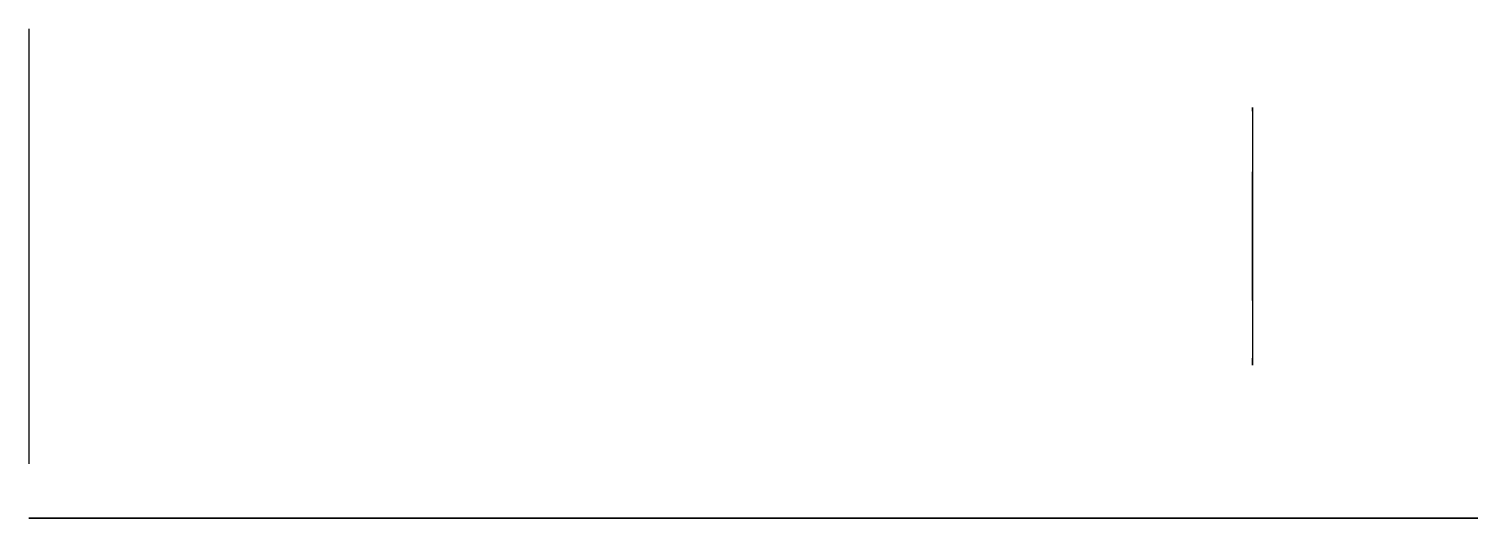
# Model space of a CAD drawing. Header units: inches. Extents: x -3 to 177, y 0 to 61.
import ezdxf

# ---------------------------------------------------------------- set-up
doc = ezdxf.new("R2010")
doc.units = ezdxf.units.IN
doc.header["$MEASUREMENT"] = 0

msp = doc.modelspace()

# ---------------------------------------------------------------- linework, layer by layer
at = {"extrusion": (-1, 0, 0)}
for p, q in [((-2.58, 60.75, -0.12), (-2.58, 6.75, -0.12)), ((-2.58, 48.3, -0.12), (-2.58, 46.05, 22.02)), ((-2.58, 46.05, 22.02), (-2.58, 42.57, 22.02)), ((-2.58, 42.57, 22.02), (-2.58, 42.57, 44.39)), ((-2.58, 42.57, 44.39), (-2.58, 28.13, 44.39)), ((-2.58, 28.13, 44.39), (-2.58, 28.13, 26.67)), ((-2.58, 28.13, 26.67), (-2.58, 28.13, 24.32)), ((-2.58, 28.13, 24.32), (-2.58, 23.8, 24.32)), ((-2.58, 23.8, 24.32), (-2.58, 23.8, -0.12))]:
    msp.add_line(p, q, dxfattribs=at)
at = {"extrusion": (1, 0, 0)}
msp.add_line((149.42, 19, 55.88), (149.42, 19, 59.88), dxfattribs=at)
at = {"extrusion": (0, -1, 0)}
for p, q in [((-2.58, 0, -0.12), (177.42, 0, -0.12)), ((-2.44, 0, 31.92), (-2.58, 0, -0.12)), ((1.42, 0, 30.88), (-2.44, 0, 31.92)), ((1.42, 0, 47.88), (1.42, 0, 30.88)), ((149.42, 0, 30.88), (29.42, 0, 30.88)), ((29.42, 0, 30.88), (29.42, 0, 75.88)), ((29.42, 0, 75.88), (29.42, 0, 75.88)), ((177.42, 0, 55.88), (149.42, 0, 55.88)), ((149.42, 0, 55.88), (149.42, 0, 30.88)), ((177.42, 0, -0.12), (177.42, 0, 55.88))]:
    msp.add_line(p, q, dxfattribs=at)
at = {"extrusion": (1, 0, 0)}
msp.add_circle((35, 59.88, 149.42), 8, dxfattribs=at)
msp.add_arc((35, 59.88, 149.42), 16, 345.9638, 198.6586, dxfattribs=at)
at = {"extrusion": (0, -1, 0)}
msp.add_arc((29.42, 47.88), 28, 90, 180, dxfattribs=at)

doc.saveas('drawing.dxf')
